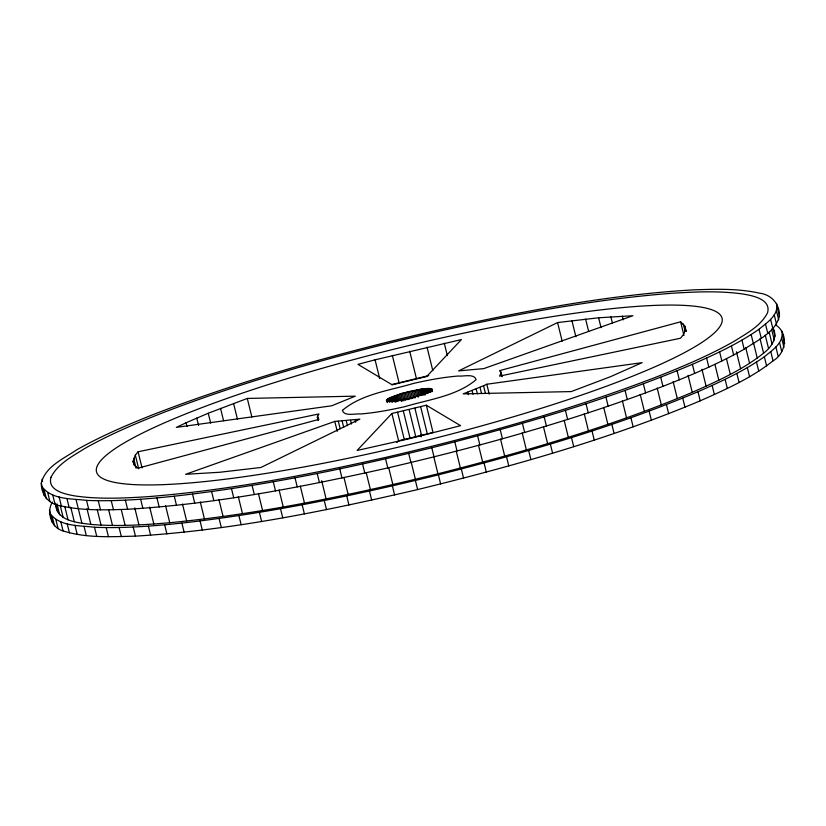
<?xml version="1.0" encoding="UTF-8"?>
<svg xmlns="http://www.w3.org/2000/svg" width="826" height="826" viewBox="0 0 826 826"><rect width="100%" height="100%" fill="white"/><g stroke="black" fill="none" stroke-linecap="round" stroke-linejoin="round"><path stroke-width="1.24" d="M41.3 483.158C45.254 466.473 63.612 458.75 76.57 449.912C102.527 435.24 130.085 423.676 157.797 412.783C247.253 378.597 339.744 352.909 432.938 331.195C518.645 312.032 605.303 295.037 693.138 289.874C715.223 289.11 737.67 288.326 759.383 293.137C771.35 294.562 779.682 303.823 779.445 315.966C775.5 332.661 757.132 340.374 744.185 349.222C718.228 363.884 690.67 375.458 662.958 386.341C573.502 420.537 481.011 446.216 387.807 467.929C302.099 487.103 215.441 504.087 127.607 509.26C105.532 510.024 83.075 510.798 61.361 505.997C49.405 504.572 41.073 495.311 41.3 483.158L43.251 491.119M776.079 325.165C788.83 333.776 785.939 353.59 773.043 360.828C751.288 378.236 725.476 389.521 700.221 400.827C609.041 439.112 513.545 466.091 417.615 489.57C324.763 511.201 230.784 530.385 135.433 536.136C111.324 536.714 86.369 538.304 63.065 530.912C51.305 527.897 46.091 511.872 52.42 502.125M133.11 461.166L135.34 455.157L138.076 451.781L318.981 413.919L317.329 417.037L318.929 419.381L137.911 468.208L135.227 466.143L133.626 463.789L133.11 461.166L134.019 464.893M684.888 326.239C686.52 330.761 683.308 335.046 680.438 338.247L499.534 376.119L501.186 372.991L499.585 370.647L680.603 321.82L684.888 326.239L686.107 331.205M41.992 486.659C51.945 500.029 71.666 498.419 86.534 500.391C115.836 501.599 145.139 499.224 174.265 496.199C261.15 486.38 346.951 468.672 431.781 447.764C520.204 425.287 608.215 399.774 692.405 364.328C715.378 354.209 738.403 343.678 759.022 329.233C766.662 322.842 779.279 315.016 776.523 303.379M55.497 503.24C55.9 521.258 77.448 522.621 90.839 524.396C117.116 526.668 143.538 524.933 169.764 522.724C260.324 513.917 349.666 495.445 437.945 473.783C524.221 451.843 610.094 426.949 692.25 392.36C716.989 381.282 742.275 370.213 763.585 353.167C771.257 347.343 778.113 337.782 773.146 328.036M50.138 513.586C60.061 526.905 79.699 525.305 94.515 527.267C123.694 528.475 152.893 526.1 181.896 523.095C268.429 513.307 353.9 495.672 438.399 474.847C526.472 452.452 614.131 427.052 697.991 391.73C720.871 381.653 743.803 371.173 764.349 356.78C771.949 350.41 784.514 342.614 781.778 331.03M386.589 399.99L386.454 400.703L387.518 401.343L392.577 401.488L409.221 398.638L425.886 393.506L430.491 391.256L432.06 389.325L429.303 388.468L422.716 388.86L402.231 393.259L388.024 398.772L386.589 399.99L387.198 402.458M391.885 413.475L357.09 450.469L408.818 438.843L460.578 425.669L426.34 405.225L391.885 413.475L398.597 440.764L396.852 442.612M557.591 322.563L458.636 370.895L483.716 368.623L632.923 315.728L598.613 317.783L557.591 322.563L562.165 341.169M186.098 422.767L176.33 427.383L331.711 405.793L355.335 396.16L247.294 398.442L208.245 413.237L186.098 422.767L187.017 426.495M483.551 385.773L486.803 384.235L642.184 362.645L610.269 376.79L571.22 391.586L463.18 393.878L483.551 385.773L485.378 393.217M334.798 421.405L185.592 474.3L219.902 472.255L260.923 467.475L359.878 419.133L334.798 421.405L337.235 431.337M375.076 359.826L357.937 364.359L392.174 384.813L426.629 376.553L461.424 339.569L375.076 359.826L379.65 378.432M398.597 440.764L433.041 432.514L426.34 405.225M391.648 384.596L428.777 375.572M777.214 306.869L779.445 315.966M782.47 334.509L784.7 343.606M776.45 310.71L778.691 319.807M781.706 338.33L783.936 347.426M774.241 314.882L776.471 323.978M779.507 342.491L781.737 351.587M772.929 327.798L775.015 336.296M770.586 319.373L772.826 328.469M771.587 329.12L774.272 340.044M775.862 346.961L778.102 356.058M769.13 331.98L772.103 344.112M765.506 324.164L767.746 333.26M770.813 351.731L773.043 360.828M765.268 335.149L768.541 348.489M759.022 329.233L761.262 338.33M760.013 338.608L763.585 353.167M764.349 356.78L766.58 365.877M753.684 343.554L757.266 358.112M751.164 334.561L753.395 343.657M756.513 362.087L758.753 371.184M745.713 347.54L749.585 363.306M741.944 340.126L744.185 349.222M747.344 367.632L749.574 376.728M736.431 351.762L740.602 368.747M731.423 345.908L733.653 355.004M736.854 373.393L739.084 382.49M726.457 358.618L730.329 374.385M719.622 351.886L721.862 360.983M725.104 379.34L727.334 388.437M714.944 364.452L718.816 380.218M706.602 358.03L708.832 367.126M712.136 385.463L714.366 394.56M701.935 369.232L706.106 386.217M685.404 328.862L686.014 331.34M683.288 323.885L685.115 331.329M692.405 364.328L694.635 373.424M697.991 391.73L700.221 400.827M680.603 321.82L683.949 335.459M688.079 375.376L692.25 392.36M677.093 370.74L679.323 379.836M682.741 398.122L684.971 407.218M673.138 381.633L677.31 398.617M660.717 377.245L662.958 386.341M666.427 404.606L668.668 413.702M657.166 387.983L661.337 404.967M643.361 383.832L645.591 392.928M649.133 411.162L651.373 420.258M622.308 316.1L623.227 319.827M640.222 394.405L644.394 411.389M610.858 316.781L612.386 322.987M625.065 390.45L627.306 399.547M630.919 417.76L633.16 426.856M622.381 400.868L626.552 417.853M598.613 317.783L601.049 327.705M605.933 397.089L608.163 406.196M611.86 424.378L614.09 433.474M585.613 319.073L588.659 331.484M603.703 407.352L607.874 424.337M571.922 320.674L575.887 336.801M586.016 403.728L588.246 412.824M592.025 430.986L594.255 440.082M584.271 413.826L588.442 430.811M565.407 410.326L567.638 419.422M571.489 437.553L573.729 446.649M564.158 420.269L568.329 437.243M544.179 416.872L546.409 425.968M550.343 444.068L552.584 453.164M543.436 426.65L547.607 443.624M522.414 423.315L524.644 432.421M528.671 450.5L530.901 459.597M522.208 432.948L526.379 449.922M501.021 372.123L502.105 376.718M500.484 371.339L501.609 376.429M500.205 429.665L502.435 438.761M506.545 456.819L508.785 465.916M500.535 439.133L504.707 456.117M486.803 384.235L489.24 394.167M479.999 387.342L481.527 393.548M476.179 388.953L477.397 393.909M472.08 390.574L472.999 394.301M467.743 392.216L468.352 394.704M477.635 435.87L479.875 444.966M484.067 462.994L486.308 472.09M478.512 445.183L482.683 462.168M444.295 343.234L447.341 355.645M454.806 441.91L457.036 451.006M461.321 469.013L463.562 478.109M456.231 451.079L460.402 468.063M427.032 347.116L432.824 370.688M431.936 389.129L432.535 391.596M431.709 388.963L432.318 391.421M431.399 388.809L432.008 391.276M430.996 388.685L431.606 391.152M430.511 388.592L431.12 391.059M429.943 388.519L430.852 392.216M429.303 388.468L430.212 392.174M428.57 388.447L429.479 392.154M427.765 388.457L428.673 392.154M426.887 388.488L428.095 393.424M425.937 388.54L427.156 393.475M424.925 388.623L426.133 393.558M423.852 388.736L425.369 394.9M422.716 388.86L424.234 395.035M421.528 389.015L423.046 395.189M420.3 389.201L421.807 395.365M409.696 351.184L416.397 378.473M419.019 389.407L420.537 395.571M417.698 389.624L419.216 395.799M431.781 447.764L434.022 456.861M438.399 474.847L440.63 483.943M433.774 456.799L437.945 473.783M420.64 406.733L427.341 434.022M416.356 389.872L418.173 397.275M414.972 390.14L416.49 396.304M413.578 390.43L415.395 397.833M412.153 390.729L413.971 398.132M410.728 391.049L412.546 398.452M414.889 408.199L421.59 435.488M420.661 434.373L421.27 436.83M409.293 391.39L411.111 398.793M407.858 391.741L409.675 399.144M406.433 392.102L408.25 399.505M405.008 392.474L406.826 399.877M409.118 409.603L415.819 436.892M403.615 392.866L405.432 400.269M402.231 393.259L404.048 400.662M392.35 355.428L399.051 382.717M400.878 393.661L402.696 401.054M399.557 394.064L401.374 401.467M403.336 410.956L410.047 438.255M398.277 394.477L399.794 400.641M397.048 394.89L398.555 401.054M395.86 395.303L397.368 401.467M394.725 395.706L396.232 401.88M411.224 462.312L415.395 479.297M415.385 480.474L417.615 489.57M408.684 453.422L410.914 462.519M393.641 396.119L395.158 402.283M397.595 412.257L404.296 439.546M392.629 396.521L393.837 401.457M391.679 396.924L392.887 401.859M390.791 397.316L392.009 402.241M389.986 397.698L390.894 401.395M389.252 398.06L390.161 401.766M388.602 398.421L389.511 402.128M388.024 398.772L388.633 401.24M387.539 399.103L388.148 401.57M387.136 399.412L387.745 401.88M386.816 399.712L387.425 402.179M388.685 467.599L392.856 484.583M385.577 458.833L387.807 467.929M392.371 485.874L394.611 494.97M355.108 419.763L355.717 422.241M366.228 472.648L370.399 489.622M369.449 491.026L371.69 500.122M362.562 464.005L364.803 473.102M350.544 420.3L351.463 424.017M346.218 420.723L347.436 425.689M342.14 421.053L343.668 427.259M338.33 421.281L340.157 428.725M343.957 477.418L348.128 494.402M346.714 495.899L348.954 504.996M339.744 468.9L341.974 477.996M317.514 416.077L318.433 419.804M317.329 417.037L318.103 420.393M321.655 480.701L326.125 498.894M324.257 500.484L326.487 509.58M317.194 473.505L319.425 482.601M300.303 486.101L304.474 503.086M302.161 504.758L304.391 513.855M295.006 477.8L297.236 486.896M279.095 489.973L283.256 506.957M280.51 508.713L282.74 517.809M273.261 481.764L275.502 490.861M247.294 398.442L251.858 417.047M258.404 493.514L262.575 510.489M233.562 403.408L237.527 419.536M259.385 512.327L261.625 521.423M252.064 485.389L254.305 494.485M220.532 408.354L223.578 420.754M238.322 496.705L242.493 513.679M238.89 515.579L241.13 524.675M231.486 488.662L233.717 497.758M208.245 413.237L210.682 423.16M218.921 499.534L223.092 516.508M196.753 418.049L198.581 425.493M219.086 518.47L221.327 527.566M211.611 491.553L213.841 500.659M200.284 501.991L204.456 518.965M200.068 520.979L202.298 530.075M192.51 494.072L194.74 503.168M182.484 504.066L186.655 521.041M181.896 523.095L184.136 532.192M174.265 496.199L176.506 505.295M165.592 505.749L169.764 522.724M164.653 524.809L166.883 533.906M156.95 497.933L159.191 507.03M138.076 451.781L142.041 467.908M149.671 507.04L153.843 524.014M135.34 455.157L138.685 468.796M133.678 458.285L136.114 468.208M148.391 526.131L150.631 535.227M140.637 499.255L142.867 508.351M134.772 507.928L138.944 524.902M133.192 527.04L135.433 536.136M125.376 500.164L127.607 509.26M121.277 509.621L125.149 525.388M119.109 527.525L121.35 536.621M111.231 500.659L113.472 509.756M108.629 509.694L112.501 525.46M106.203 527.607L108.433 536.704M98.273 500.732L100.504 509.828M97.179 509.363L101.051 525.13M94.515 527.267L96.745 536.363M86.534 500.391L88.774 509.487M86.967 508.63L90.839 524.396M84.087 526.513L86.327 535.609M81.919 523.261L76.075 499.637M70.737 507.164L74.309 521.722M74.98 525.357L77.21 534.453M66.927 498.47L69.157 507.567M64.769 506.452L68.052 519.791M67.216 523.787L69.446 532.884M59.131 496.891L61.361 505.997M60.184 505.347L63.168 517.479M56.994 503.87L59.668 514.784M60.825 521.815L63.065 530.912M56.013 504.676L57.583 511.728M52.719 494.919L54.95 504.015M55.838 519.451L58.078 528.547M47.712 492.544L49.942 501.64M52.275 516.704L54.506 525.801M42.064 479.317L42.622 481.599M49.457 510.107L52.379 522.682M44.129 489.787L46.359 498.883M43.53 492.255L44.222 495.755M50.954 477.283C47.196 490.789 65.677 494.32 75.218 495.972C99.027 499.4 123.208 498.202 147.131 496.725C227.749 490.427 307.365 475.033 386.145 457.294C477.087 436.107 567.338 411.038 654.636 377.678C681.677 367.054 708.563 355.769 733.891 341.448C746.219 333.621 760.674 326.301 767.56 312.755C771.319 299.249 752.837 295.708 743.297 294.066C719.487 290.628 695.306 291.826 671.383 293.302C590.766 299.601 511.149 314.995 432.37 332.733C341.427 353.931 251.176 378.989 163.878 412.35C136.837 422.984 109.951 434.269 84.624 448.58C72.296 456.406 57.841 463.727 50.954 477.283M342.408 410.367C344.277 416.769 355.19 413.382 360.353 413.991C375.396 412.814 390.244 409.944 404.946 406.629C428.849 399.464 456.644 396.139 476.106 379.671C474.238 373.259 463.324 376.656 458.162 376.036C443.118 377.214 428.271 380.084 413.568 383.398C389.665 390.564 361.871 393.888 342.408 410.367M252.333 475.528A322.078 48.166 -13.8 0 0 722.254 320.034A322.078 48.166 -13.8 0 0 253.19 389.48A322.078 48.166 -13.8 0 0 252.333 475.528"/></g></svg>
